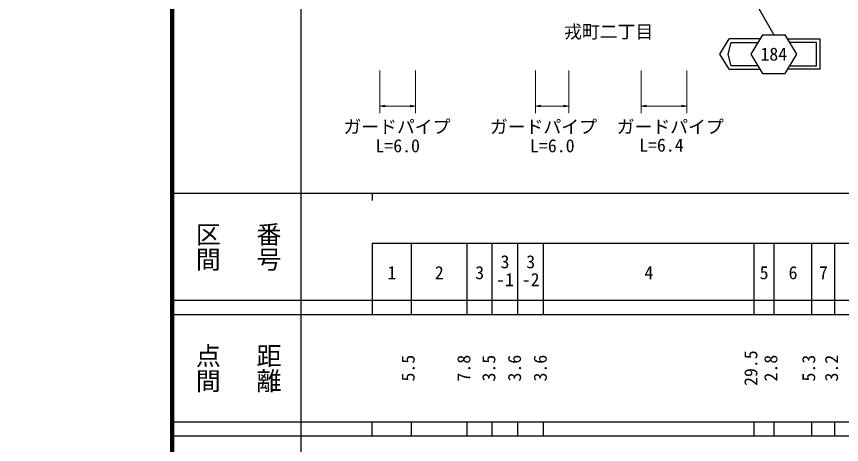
# Model space of a CAD drawing. Units: millimetres, scale not verified. Extents: x -55602354 to 84056675, y -218924267 to 380000.
# Drawn here: x 18178 to 133737, y 169809 to 229745 of the extents above; entities that cross this region are included whole.
import ezdxf
from ezdxf.enums import TextEntityAlignment as Align

# ---------------------------------------------------------------- set-up
doc = ezdxf.new("R2010")
doc.units = ezdxf.units.MM
doc.header["$LTSCALE"] = 1000
doc.layers.add('M-BMK-HTXT', color=7, linetype='Continuous')
for name, color, linetype, lineweight in [('M-STR-HTXT', 7, 'Continuous', 13), ('M-STR-STRC', 7, 'Continuous', 25), ('M-TTL', 2, 'Continuous', 140), ('M-TTL-BAND', 7, 'Continuous', 25)]:
    doc.layers.add(name, color=color, linetype=linetype, lineweight=lineweight)
doc.styles.add('@ＭＳ ゴシック', font='')
doc.styles.add('ＭＳ ゴシック', font='')
doc.styles.get('@ＭＳ ゴシック').set_extended_font_data('@MS Gothic')
doc.styles.get('ＭＳ ゴシック').set_extended_font_data('MS Gothic')

# ---------------------------------------------------------------- blocks, each defined once
blk = doc.blocks.new('open_arrow')
at = {"color": 0, "linetype": 'Continuous', "lineweight": -2}
blk.add_lwpolyline([(7.5, 1.25), (0, 0), (7.5, -1.25)], dxfattribs=at)

msp = doc.modelspace()

# ---------------------------------------------------------------- hatches: boundary and pattern name
at = {"layer": 'M-STR-STRC'}
msp.add_hatch(color=256, dxfattribs=at).paths.add_polyline_path([(-55594916, -215317041, 1), (-55594610, -215317070, 1), (-55594305, -215317098, 1), (-55580797, -215307366, 0.41421), (-55580889, -215307431, 0.41421), (-55580745, -215307064, 0.41421), (-55580837, -215307129, 0.41421), (-55580692, -215306761, 0.41421), (-55580785, -215306827, 0.41421), (-55566345, -215305448, 1), (-55566384, -215305752, 1), (-55566423, -215306056, 1), (-55597548, -215332337, 0.41421), (-55597635, -215332409, 0.41421), (-55597517, -215332032, 0.41421), (-55597604, -215332103, 0.41421), (-55597486, -215331727, 0.41421), (-55597573, -215331798, 0.41421), (-55585677, -215342470, 0.41421), (-55585743, -215342562, 0.41421), (-55585726, -215342167, 0.41421), (-55585792, -215342259, 0.41421), (-55585774, -215341865, 0.41421), (-55585841, -215341956, 0.41421), (-55571762, -215344566, 1), (-55571732, -215344261, 1), (-55571703, -215343956, 1), (-55559075, -215335789, 1), (-55559380, -215335758, 1), (-55559685, -215335727, 1), (-55555688, -215322973, 1), (-55555727, -215323277, 1), (-55555767, -215323581, 1), (-55393271, -215354691, 1), (-55393233, -215354387, 1), (-55393196, -215354083, 1), (-55410449, -215351682, 1), (-55410411, -215351378, 1), (-55410374, -215351073, 1), (-55407336, -215338454, 1), (-55407557, -215338427, 1), (-55407777, -215338399, 1), (-55271677, -215370690, 1), (-55271982, -215370659, 1), (-55272287, -215370628, 1), (-55266346, -215358322, 1), (-55266377, -215358627, 1), (-55266407, -215358932, 1), (-55289179, -215367259, 1), (-55289140, -215366955, 1), (-55289100, -215366651, 1), (571140, 349427, -0.39598), (571140, 349427), (571140, 348155), (571851, 348154), (573112, 350484, 0.38568), (573112, 350484)])

# ---------------------------------------------------------------- linework, layer by layer
at = {"layer": 'M-STR-HTXT'}
for p, q in [((69048, 222201), (69048, 216201)), ((74056, 222201), (74056, 216201)), ((90891, 222201), (90891, 216201)), ((95541, 222201), (95541, 216201)), ((105662, 222201), (105662, 216201)), ((112062, 222201), (112062, 216201)), ((69048, 217201), (74056, 217201)), ((90891, 217201), (95541, 217201)), ((105662, 217201), (112062, 217201))]:
    msp.add_line(p, q, dxfattribs=at)
at = {"layer": 'M-STR-STRC'}
for p, q in [((101940, 266234), (124257, 227180)), ((116713, 224480), (118001, 226611)), ((122325, 226611), (118001, 226611)), ((122675, 227180), (121017, 224480)), ((122675, 227180), (125838, 227180)), ((127497, 224480), (125838, 227180)), ((126188, 226611), (130731, 226611)), ((130731, 222350), (130731, 226611)), ((117881, 224480), (118283, 226111)), ((118283, 226111), (122018, 226111)), ((130231, 226111), (126495, 226111)), ((130231, 222850), (130231, 226111)), ((118001, 222350), (116713, 224480)), ((118283, 222850), (117881, 224480)), ((121017, 224480), (122675, 221780)), ((125838, 221780), (127497, 224480)), ((118001, 222350), (122325, 222350)), ((122018, 222850), (118283, 222850)), ((130731, 222350), (126188, 222350)), ((126495, 222850), (130231, 222850)), ((122675, 221780), (125838, 221780))]:
    msp.add_line(p, q, dxfattribs=at)
at = {"layer": 'M-TTL'}
msp.add_line((40000, 380000), (40000, 20000), dxfattribs=at)
at = {"layer": 'M-TTL-BAND'}
for p, q in [((58000, 370000), (58000, 20000)), ((40000, 205000), (579000, 205000)), ((68000, 205000), (68000, 204000)), ((68000, 198000), (579000, 198000)), ((68000, 198000), (68000, 188000)), ((73500, 188000), (73500, 198000)), ((81300, 188000), (81300, 198000)), ((84800, 188000), (84800, 198000)), ((88400, 188000), (88400, 198000)), ((92000, 188000), (92000, 198000)), ((121500, 188000), (121500, 198000)), ((124300, 188000), (124300, 198000)), ((129600, 188000), (129600, 198000)), ((132800, 188000), (132800, 198000)), ((40000, 190000), (579000, 190000)), ((40000, 188000), (579000, 188000)), ((40000, 173000), (579000, 173000)), ((68000, 171000), (68000, 173000)), ((73500, 171000), (73500, 173000)), ((81300, 171000), (81300, 173000)), ((84800, 171000), (84800, 173000)), ((88400, 171000), (88400, 173000)), ((92000, 171000), (92000, 173000)), ((121500, 171000), (121500, 173000)), ((124300, 171000), (124300, 173000)), ((129600, 171000), (129600, 173000)), ((132800, 171000), (132800, 173000)), ((40000, 171000), (579000, 171000))]:
    msp.add_line(p, q, dxfattribs=at)

# ---------------------------------------------------------------- block references
at = {"layer": 'M-STR-HTXT', "xscale": 100, "yscale": 100}
for p in [(69048, 217201), (90891, 217201), (105662, 217201)]:
    msp.add_blockref('open_arrow', p, dxfattribs=at)
at = {"layer": 'M-STR-HTXT', "xscale": 100, "yscale": 100, "rotation": 180}
for p in [(74056, 217201), (95541, 217201), (112062, 217201)]:
    msp.add_blockref('open_arrow', p, dxfattribs=at)

# ---------------------------------------------------------------- texts
at = {"layer": 'M-BMK-HTXT', "style": 'ＭＳ ゴシック'}
msp.add_text('戎町二丁目', height=1833, dxfattribs=at).set_placement((94880, 226159), align=Align.BOTTOM_LEFT)
at = {"layer": 'M-STR-HTXT', "style": 'ＭＳ ゴシック'}
for s, p in [('ガードパイプ', (71466, 212836)), ('ガードパイプ', (91989, 212836)), ('ガードパイプ', (109748, 212836)), ('L=6.4', (108509, 210271)), ('L=6.0', (71572, 210178)), ('L=6.0', (93231, 210178))]:
    msp.add_text(s, height=1833, dxfattribs=at).set_placement(p, align=Align.BOTTOM_CENTER)
at = {"layer": 'M-STR-STRC', "style": 'ＭＳ ゴシック'}
msp.add_text('184', height=1833, dxfattribs=at).set_placement((124257, 224480), align=Align.MIDDLE_CENTER)
at = {"layer": 'M-TTL-BAND', "style": '@ＭＳ ゴシック'}
for s, p in [('区間', (45000, 197500)), ('番号', (53500, 197500)), ('点間', (45000, 180500)), ('距離', (53500, 180500))]:
    msp.add_text(s, height=2566, rotation=270, dxfattribs=at).set_placement(p, align=Align.MIDDLE_CENTER)
at = {"layer": 'M-TTL-BAND', "style": 'ＭＳ ゴシック'}
for s, p in [('3', (86600, 193931)), ('3', (90200, 193931)), ('1', (70750, 192405)), ('2', (77400, 192405)), ('3', (83050, 192405)), ('4', (106750, 192405)), ('5', (122900, 192405)), ('6', (126950, 192405)), ('7', (131200, 192405)), ('-1', (86600, 191431)), ('-2', (90200, 191431))]:
    msp.add_text(s, height=1833, dxfattribs=at).set_placement(p, align=Align.BOTTOM_CENTER)
for s, p in [('29.5', (122500, 180500)), ('5.5', (74500, 180500)), ('7.8', (82300, 180500)), ('3.5', (85800, 180500)), ('3.6', (89400, 180500)), ('3.6', (93000, 180500)), ('2.8', (125300, 180500)), ('5.3', (130600, 180500)), ('3.2', (133800, 180500))]:
    msp.add_text(s, height=1833, rotation=90, dxfattribs=at).set_placement(p, align=Align.BOTTOM_CENTER)

doc.saveas('drawing.dxf')
